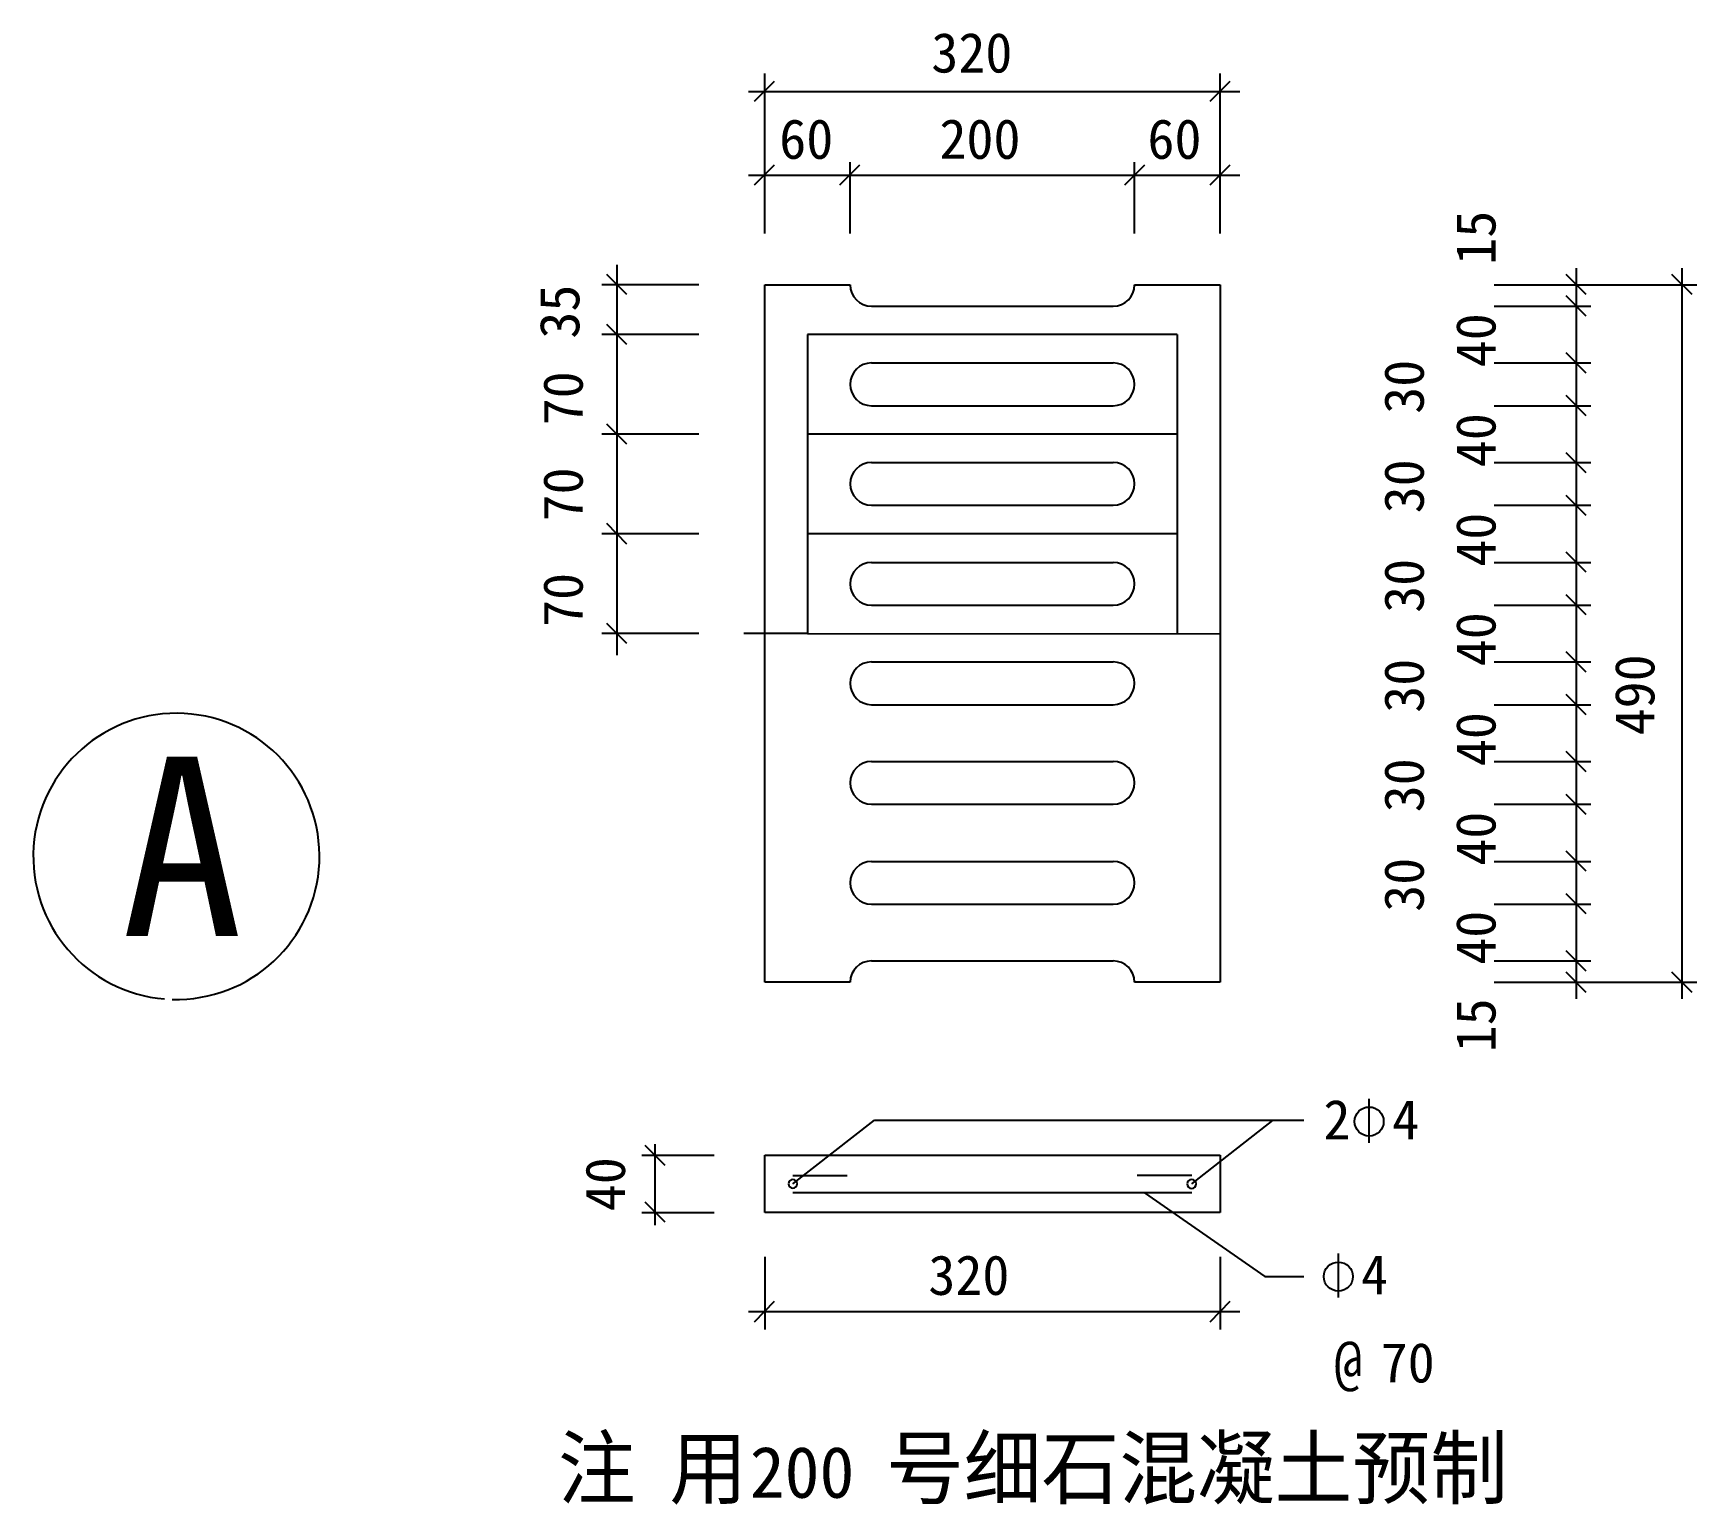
# Model space of a CAD drawing. Header units: metres. Extents: x 512.3 to 551.2, y 117.6 to 152.1.
import ezdxf

# ---------------------------------------------------------------- set-up
doc = ezdxf.new("R2010")
doc.units = ezdxf.units.M

msp = doc.modelspace()

# ---------------------------------------------------------------- linework, layer by layer
for p, q in [((529.4, 147.37), (529.4, 151.12)), ((540.06, 147.37), (540.06, 151.12)), ((529.02, 150.7), (540.52, 150.7)), ((531.4, 147.37), (531.4, 149.04)), ((538.06, 147.37), (538.06, 149.04)), ((529.02, 148.74), (540.52, 148.74)), ((525.94, 146.64), (525.94, 137.5)), ((548.4, 146.56), (548.4, 129.45)), ((550.87, 146.56), (550.87, 129.45)), ((527.86, 146.17), (525.59, 146.17)), ((529.4, 129.84), (529.4, 146.17)), ((529.4, 146.17), (531.4, 146.17)), ((538.06, 146.17), (540.06, 146.17)), ((540.06, 146.17), (540.06, 129.84)), ((546.48, 146.17), (551.22, 146.17)), ((531.9, 145.67), (537.56, 145.67)), ((546.48, 145.67), (548.74, 145.67)), ((527.86, 145.01), (525.59, 145.01)), ((539.06, 145.01), (530.4, 145.01)), ((530.4, 145.01), (530.4, 138.01)), ((539.06, 145.01), (539.06, 138.01)), ((531.9, 144.34), (537.56, 144.34)), ((546.48, 144.34), (548.74, 144.34)), ((531.9, 143.34), (537.56, 143.34)), ((546.48, 143.34), (548.74, 143.34)), ((527.86, 142.67), (525.59, 142.67)), ((539.06, 142.67), (530.4, 142.67)), ((531.9, 142.01), (537.56, 142.01)), ((546.48, 142.01), (548.74, 142.01)), ((531.9, 141.01), (537.56, 141.01)), ((546.48, 141.01), (548.74, 141.01)), ((527.86, 140.34), (525.59, 140.34)), ((539.06, 140.34), (530.4, 140.34)), ((531.9, 139.67), (537.56, 139.67)), ((546.48, 139.67), (548.74, 139.67)), ((531.9, 138.67), (537.56, 138.67)), ((546.48, 138.67), (548.74, 138.67)), ((527.86, 138.01), (525.59, 138.01)), ((530.4, 138.01), (528.91, 138.01)), ((530.4, 138.01), (540.05, 138)), ((531.9, 137.34), (537.56, 137.34)), ((546.48, 137.34), (548.74, 137.34)), ((531.9, 136.34), (537.56, 136.34)), ((546.48, 136.34), (548.74, 136.34)), ((531.9, 135.01), (537.56, 135.01)), ((546.48, 135.01), (548.74, 135.01)), ((531.9, 134.01), (537.56, 134.01)), ((546.48, 134.01), (548.74, 134.01)), ((531.9, 132.67), (537.56, 132.67)), ((546.48, 132.67), (548.74, 132.67)), ((531.9, 131.67), (537.56, 131.67)), ((546.48, 131.67), (548.74, 131.67)), ((531.9, 130.34), (537.56, 130.34)), ((546.48, 130.34), (548.74, 130.34)), ((531.4, 129.84), (529.4, 129.84)), ((540.06, 129.84), (538.06, 129.84)), ((546.48, 129.84), (551.22, 129.84)), ((543.55, 126.08), (543.55, 127.11)), ((530.06, 125.12), (531.97, 126.61)), ((531.97, 126.61), (542.02, 126.61)), ((539.4, 125.12), (541.3, 126.61)), ((526.83, 126.05), (526.83, 124.15)), ((526.52, 125.79), (528.22, 125.79)), ((529.4, 125.79), (540.06, 125.79)), ((529.4, 124.45), (529.4, 125.79)), ((540.06, 125.79), (540.06, 124.45)), ((530.06, 125.32), (531.33, 125.32)), ((539.4, 125.32), (538.12, 125.32)), ((530.06, 124.92), (539.4, 124.92)), ((538.29, 124.91), (541.11, 122.95)), ((526.52, 124.45), (528.22, 124.45)), ((540.06, 124.45), (529.4, 124.45)), ((542.83, 122.46), (542.83, 123.49)), ((529.4, 123.41), (529.4, 121.71)), ((540.06, 123.41), (540.06, 121.71)), ((541.11, 122.95), (542.02, 122.95)), ((529.02, 122.13), (540.52, 122.13))]:
    msp.add_line(p, q)
for points in [[(529.16, 150.47), (529.63, 150.94)], [(539.83, 150.47), (540.3, 150.94)], [(529.16, 148.51), (529.63, 148.98)], [(531.16, 148.51), (531.63, 148.98)], [(537.83, 148.51), (538.3, 148.98)], [(539.83, 148.51), (540.3, 148.98)], [(526.17, 145.94), (525.7, 146.41)], [(548.63, 145.94), (548.16, 146.41)], [(551.11, 145.94), (550.64, 146.41)], [(548.63, 145.44), (548.16, 145.91)], [(526.17, 144.77), (525.7, 145.24)], [(548.63, 144.1), (548.16, 144.58)], [(548.63, 143.1), (548.16, 143.58)], [(526.17, 142.44), (525.7, 142.91)], [(548.63, 141.77), (548.16, 142.24)], [(548.63, 140.77), (548.16, 141.24)], [(526.17, 140.1), (525.7, 140.58)], [(548.63, 139.44), (548.16, 139.91)], [(548.63, 138.44), (548.16, 138.91)], [(526.17, 137.77), (525.7, 138.24)], [(548.63, 137.1), (548.16, 137.58)], [(548.63, 136.1), (548.16, 136.58)], [(548.63, 134.77), (548.16, 135.24)], [(548.63, 133.77), (548.16, 134.24)], [(548.63, 132.44), (548.16, 132.91)], [(548.63, 131.44), (548.16, 131.91)], [(548.63, 130.1), (548.16, 130.58)], [(548.63, 129.6), (548.16, 130.08)], [(551.11, 129.6), (550.64, 130.08)], [(527.07, 125.55), (526.6, 126.02)], [(527.07, 124.22), (526.6, 124.69)], [(529.16, 121.89), (529.63, 122.37)], [(539.83, 121.89), (540.3, 122.37)]]:
    msp.add_lwpolyline(points)
for points in [[(515.53, 129.44, 74.32), (515.35, 129.45, 74.32)], [(529.96, 125.12, 1), (530.16, 125.12, 1), (529.96, 125.12, 1)], [(539.29, 125.12, 1), (539.5, 125.12, 1), (539.29, 125.12, 1)]]:
    msp.add_lwpolyline(points, format="xyb")
for centre in [(543.55, 126.58), (542.83, 122.95)]:
    msp.add_circle(centre, 0.34)
for centre, start, end in [((531.9, 146.17), 180, 270), ((537.56, 146.17), 270, 360), ((531.9, 143.84), 90, 270), ((537.56, 143.84), 270, 450), ((531.9, 141.51), 90, 270), ((537.56, 141.51), 270, 450), ((531.9, 139.17), 90, 270), ((537.56, 139.17), 270, 450), ((531.9, 136.84), 90, 270), ((537.56, 136.84), 270, 450), ((531.9, 134.51), 90, 270), ((537.56, 134.51), 270, 450), ((531.9, 132.17), 90, 270), ((537.56, 132.17), 270, 450), ((531.9, 129.84), 90, 180), ((537.56, 129.84), 0, 90)]:
    msp.add_arc(centre, 0.5, start, end)

# ---------------------------------------------------------------- texts
for s, height, p in [('320', 0.93, (533.3, 151.14)), ('60', 0.93, (529.74, 149.12)), ('200', 0.93, (533.49, 149.12)), ('60', 0.93, (538.36, 149.12)), ('A ', 4.2, (514.33, 130.92)), ('2', 0.93, (542.48, 126.16)), ('4', 0.93, (544.09, 126.16)), ('320', 0.93, (533.23, 122.52)), ('4', 0.93, (543.36, 122.53)), ('@', 1, (542.72, 120.47)), ('70', 0.93, (543.82, 120.47)), ('注', 1.4, (524.56, 117.77)), ('用', 1.4, (527.17, 117.77)), ('号细石混凝土预制', 1.4, (532.24, 117.77)), ('200', 1.2, (529.05, 117.77))]:
    msp.add_text(s, height=height).set_placement(p)
for s, p in [('15', (546.51, 146.64)), ('35', (525.06, 144.91)), ('40', (546.51, 144.24)), ('30', (544.83, 143.15)), ('70', (525.14, 142.88)), ('40', (546.51, 141.9)), ('70', (525.14, 140.63)), ('30', (544.83, 140.82)), ('40', (546.51, 139.57)), ('30', (544.83, 138.49)), ('70', (525.14, 138.16)), ('40', (546.51, 137.24)), ('30', (544.83, 136.15)), ('490', (550.23, 135.62)), ('40', (546.51, 134.9)), ('30', (544.83, 133.82)), ('40', (546.51, 132.57)), ('30', (544.83, 131.49)), ('40', (546.51, 130.25)), ('15', (546.51, 128.2)), ('40', (526.13, 124.48))]:
    msp.add_text(s, height=0.93, rotation=90).set_placement(p)

doc.saveas('drawing.dxf')
